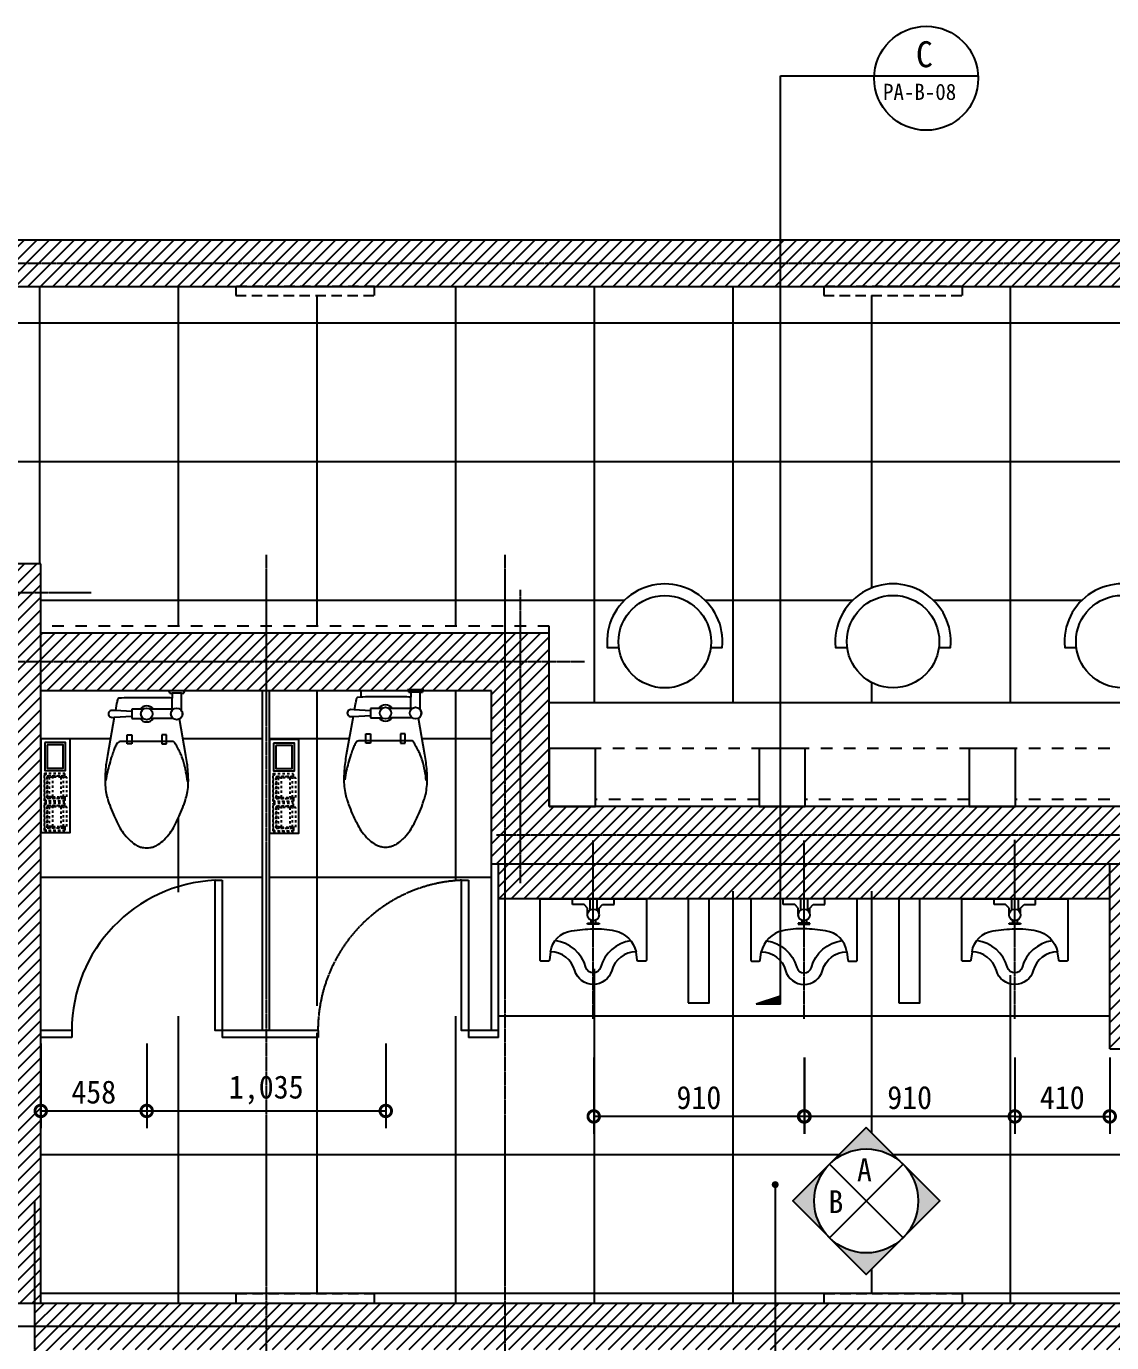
# Model space of a CAD drawing. Header units: inches. Extents: x -1249499 to 290957, y -589671 to 1013543.
# Drawn here: x -1095201 to -1090505, y 246280 to 251977 of the extents above; entities that cross this region are included whole.
import ezdxf

# ---------------------------------------------------------------- set-up
doc = ezdxf.new("R2010")
doc.units = ezdxf.units.IN
doc.header["$MEASUREMENT"] = 0
for name, pattern in [('CEN', [62, 60, -1, 0, -1]), ('HID2', [1.15, 0.75, -0.4]), ('HIDDEN', [2, 1, -1])]:
    doc.linetypes.add(name, pattern=pattern)
for name, color, linetype in [('CEN', 1, 'CEN'), ('CHAIR', 4, 'Continuous'), ('DIM', 1, 'Continuous'), ('FIX', 6, 'Continuous'), ('FUR', 4, 'Continuous'), ('H', 8, 'Continuous'), ('HAT', 5, 'Continuous'), ('OUT', 3, 'Continuous'), ('text', 7, 'Continuous'), ('TOIL', 9, 'Continuous'), ('WALL1', 3, 'Continuous')]:
    doc.layers.add(name, color=color, linetype=linetype)
doc.styles.get("Standard").update_dxf_attribs({"font": 'DotumChe.ttf'})
doc.dimstyles.new('STANDARD-600', dxfattribs={"dimtxt": 1000, "dimasz": 400, "dimexe": 800, "dimexo": 800, "dimgap": 400, "dimtad": 1, "dimdec": 0, "dimzin": 0, "dimdsep": 46, "dimlunit": 6, "dimtxsty": 'Standard', "dimsah": 1, "dimcen": 0.135, "dimclrd": 256, "dimclre": 256, "dimclrt": 4, "dimadec": 0, "dimazin": 0, "dimtfac": 1, "dimtdec": 0, "dimtofl": 0, "dimtmove": 2, "dimatfit": 3, "dimfxl": 1, "dimtolj": 1, "dimtzin": 0, "dimarcsym": 0})
pattern_1 = [(45, (-1294520.528, 90643.27), (-26.9407684, 26.9407684), [])]

# ---------------------------------------------------------------- blocks, each defined once
blk = doc.blocks.new('_DOTSMALL')
at = {"color": 0, "linetype": 'ByBlock', "const_width": 0.5}
blk.add_lwpolyline([(-0.0625, 0, 1), (0.0625, 0, 1)], format="xyb", close=True, dxfattribs=at)
blk = doc.blocks.new('*D322')
at = {"layer": 'DEFPOINTS', "color": 0, "transparency": 16777216}
for p in [(-1094680.7, 247825.4), (-1093646.2, 247825.4), (-1093646.2, 247283.1)]:
    blk.add_point(p, dxfattribs=at)
at = {"layer": 'H', "color": 0, "lineweight": -2, "transparency": 16777216}
for p, q in [((-1094680.7, 247575.4), (-1094680.7, 247208.1)), ((-1093646.2, 247575.4), (-1093646.2, 247208.1)), ((-1094680.7, 247283.1), (-1093646.2, 247283.1))]:
    blk.add_line(p, q, dxfattribs=at)
at = {"layer": 'H', "color": 0, "lineweight": -2, "transparency": 16777216, "xscale": 100, "yscale": 100, "zscale": 100, "rotation": 180}
blk.add_blockref('_DOTSMALL', (-1094680.7, 247283.1), dxfattribs=at)
at = {"layer": 'H', "color": 0, "lineweight": -2, "transparency": 16777216, "xscale": 100, "yscale": 100, "zscale": 100}
blk.add_blockref('_DOTSMALL', (-1093646.2, 247283.1), dxfattribs=at)
at = {"layer": 'H', "color": 4, "transparency": 16777216, "insert": (-1094163.5, 247373.8), "char_height": 100, "attachment_point": 5}
blk.add_mtext('\\A1;1,035', dxfattribs=at)
blk = doc.blocks.new('*D328')
at = {"layer": 'DEFPOINTS', "color": 0, "transparency": 16777216}
for p in [(-1095139, 247825.4), (-1094680.7, 247825.4), (-1094680.7, 247283.1)]:
    blk.add_point(p, dxfattribs=at)
at = {"layer": 'H', "color": 0, "lineweight": -2, "transparency": 16777216}
for p, q in [((-1095139, 247575.4), (-1095139, 247208.1)), ((-1094680.7, 247575.4), (-1094680.7, 247208.1)), ((-1095139, 247283.1), (-1094680.7, 247283.1))]:
    blk.add_line(p, q, dxfattribs=at)
at = {"layer": 'H', "color": 0, "lineweight": -2, "transparency": 16777216, "xscale": 100, "yscale": 100, "zscale": 100, "rotation": 180}
blk.add_blockref('_DOTSMALL', (-1095139, 247283.1), dxfattribs=at)
at = {"layer": 'H', "color": 0, "lineweight": -2, "transparency": 16777216, "xscale": 100, "yscale": 100, "zscale": 100}
blk.add_blockref('_DOTSMALL', (-1094680.7, 247283.1), dxfattribs=at)
at = {"layer": 'H', "color": 4, "transparency": 16777216, "insert": (-1094909.8, 247364.4), "char_height": 100, "attachment_point": 5}
blk.add_mtext('\\A1;458', dxfattribs=at)
blk = doc.blocks.new('*D332')
at = {"layer": 'DEFPOINTS', "color": 0, "transparency": 16777216}
for p in [(-1091834.5, 247763.8), (-1090924.5, 247764.1), (-1091834.5, 247259.3)]:
    blk.add_point(p, dxfattribs=at)
at = {"layer": 'H', "color": 0, "lineweight": -2, "transparency": 16777216}
for p, q in [((-1091834.5, 247513.8), (-1091834.5, 247184.3)), ((-1090924.5, 247514.1), (-1090924.5, 247184.3)), ((-1090924.5, 247259.3), (-1091834.5, 247259.3))]:
    blk.add_line(p, q, dxfattribs=at)
at = {"layer": 'H', "color": 0, "lineweight": -2, "transparency": 16777216, "xscale": 100, "yscale": 100, "zscale": 100, "rotation": 180}
blk.add_blockref('_DOTSMALL', (-1091834.5, 247259.3), dxfattribs=at)
at = {"layer": 'H', "color": 0, "lineweight": -2, "transparency": 16777216, "xscale": 100, "yscale": 100, "zscale": 100}
blk.add_blockref('_DOTSMALL', (-1090924.5, 247259.3), dxfattribs=at)
at = {"layer": 'H', "color": 4, "transparency": 16777216, "insert": (-1091379.5, 247340.6), "char_height": 100, "attachment_point": 5}
blk.add_mtext('\\A1;910', dxfattribs=at)
blk = doc.blocks.new('*D333')
at = {"layer": 'DEFPOINTS', "color": 0, "transparency": 16777216}
for p in [(-1092746.5, 247764.4), (-1091836.5, 247764.1), (-1092746.5, 247259.3)]:
    blk.add_point(p, dxfattribs=at)
at = {"layer": 'H', "color": 0, "lineweight": -2, "transparency": 16777216}
for p, q in [((-1092746.5, 247514.4), (-1092746.5, 247184.3)), ((-1091836.5, 247514.1), (-1091836.5, 247184.3)), ((-1091836.5, 247259.3), (-1092746.5, 247259.3))]:
    blk.add_line(p, q, dxfattribs=at)
at = {"layer": 'H', "color": 0, "lineweight": -2, "transparency": 16777216, "xscale": 100, "yscale": 100, "zscale": 100, "rotation": 180}
blk.add_blockref('_DOTSMALL', (-1092746.5, 247259.3), dxfattribs=at)
at = {"layer": 'H', "color": 0, "lineweight": -2, "transparency": 16777216, "xscale": 100, "yscale": 100, "zscale": 100}
blk.add_blockref('_DOTSMALL', (-1091836.5, 247259.3), dxfattribs=at)
at = {"layer": 'H', "color": 4, "transparency": 16777216, "insert": (-1092291.5, 247340.6), "char_height": 100, "attachment_point": 5}
blk.add_mtext('\\A1;910', dxfattribs=at)
blk = doc.blocks.new('*D336')
at = {"layer": 'DEFPOINTS', "color": 0, "transparency": 16777216}
for p in [(-1090924.5, 247764.1), (-1090514, 247764.1), (-1090514, 247259.3)]:
    blk.add_point(p, dxfattribs=at)
at = {"layer": 'H', "color": 0, "lineweight": -2, "transparency": 16777216}
for p, q in [((-1090924.5, 247514.1), (-1090924.5, 247184.3)), ((-1090514, 247514.1), (-1090514, 247184.3)), ((-1090924.5, 247259.3), (-1090514, 247259.3))]:
    blk.add_line(p, q, dxfattribs=at)
at = {"layer": 'H', "color": 0, "lineweight": -2, "transparency": 16777216, "xscale": 100, "yscale": 100, "zscale": 100, "rotation": 180}
blk.add_blockref('_DOTSMALL', (-1090924.5, 247259.3), dxfattribs=at)
at = {"layer": 'H', "color": 0, "lineweight": -2, "transparency": 16777216, "xscale": 100, "yscale": 100, "zscale": 100}
blk.add_blockref('_DOTSMALL', (-1090514, 247259.3), dxfattribs=at)
at = {"layer": 'H', "color": 4, "transparency": 16777216, "insert": (-1090719.2, 247340.6), "char_height": 100, "attachment_point": 5}
blk.add_mtext('\\A1;410', dxfattribs=at)

msp = doc.modelspace()

# ---------------------------------------------------------------- hatches: boundary and pattern name
h = msp.add_hatch()
h.set_pattern_fill('ANSI31', color=256, scale=17.591349, angle=180, style=0)
h.set_pattern_definition([(225, (7207756.3538, 5272145.916), (-1.5548702697, 1.5548702697), [])])
h.paths.add_polyline_path([(-1091937.9, 247744.7), (-1091937.9, 247779.9), (-1092043.4, 247744.7)])
at = {"layer": 'H'}
h = msp.add_hatch(dxfattribs=at)
h.set_pattern_fill('ANSI31', color=256, scale=12, style=0)
h.set_pattern_definition(pattern_1)
h.paths.add_polyline_path([(-1095264, 250951.2), (-1095264, 250851.2), (-1093920.6, 250851.2), (-1093920.6, 250951.2)])
h.paths.add_polyline_path([(-1095264, 250851.2), (-1095264, 250951.2), (-1095464, 250951.2), (-1095464, 250851.2)])
h.paths.add_polyline_path([(-1095264, 250951.2), (-1095264, 251051.2), (-1095464, 251051.2), (-1095464, 250951.2)])
h.paths.add_polyline_path([(-1093920.6, 250951.2), (-1093920.6, 251051.2), (-1095264, 251051.2), (-1095264, 250951.2)])
h.paths.add_polyline_path([(-1091937.9, 250851.2), (-1091937.9, 250951.2), (-1093920.6, 250951.2), (-1093920.6, 250851.2), (-1093695.3, 250851.2)])
h.paths.add_polyline_path([(-1091937.9, 250951.2), (-1091937.9, 251051.2), (-1093920.6, 251051.2), (-1093920.6, 250951.2)])
h.paths.add_polyline_path([(-1089889, 250951.2), (-1089889, 251051.2), (-1091764, 251051.2), (-1091937.9, 251051.2), (-1091937.9, 250951.2)])
h.paths.add_polyline_path([(-1091937.9, 250951.2), (-1091937.9, 250851.2), (-1089889, 250851.2), (-1089889, 250951.2)])
h.paths.add_polyline_path([(-1089889, 250951.2), (-1089889, 250851.2), (-1088589, 250851.2), (-1088589, 250951.2)])
h.paths.add_polyline_path([(-1088589, 250951.2), (-1088589, 251051.2), (-1089889, 251051.2), (-1089889, 250951.2)])
h.paths.add_polyline_path([(-1088589, 251051.2), (-1088589, 250951.2), (-1088022.4, 250951.2, -0.193855), (-1087953.1, 250979.1), (-1087864, 250979.1), (-1087864, 251051.2)])
h.paths.add_polyline_path([(-1088053.1, 250851.2), (-1088053.1, 250879.1, -0.20398), (-1088022.4, 250951.2), (-1088589, 250951.2), (-1088589, 250851.2)])
h.paths.add_polyline_path([(-1088022.4, 250951.2, 0.20398), (-1088053.1, 250879.1), (-1088053.1, 250851.2), (-1087864, 250851.2), (-1087864, 250951.2)])
h.paths.add_polyline_path([(-1087164, 250851.2), (-1087264, 250851.2), (-1087264, 249980.2), (-1087196.2, 249980.2, 0.082311), (-1087164, 249985.5)])
h.paths.add_polyline_path([(-1087164, 249985.5, 0.32096), (-1087096.2, 250080.2), (-1087096.2, 250851.2), (-1087164, 250851.2)], flags=16)
h.paths.add_polyline_path([(-1087064, 250851.2), (-1087096.2, 250851.2), (-1087096.2, 250080.2, -0.32096), (-1087164, 249985.5), (-1087164, 249694.3), (-1087064, 249694.3)])
h.paths.add_polyline_path([(-1087264, 249694.3), (-1087164, 249694.3), (-1087164, 249985.5, -0.082311), (-1087196.2, 249980.2), (-1087264, 249980.2)])
h.paths.add_polyline_path([(-1087264, 249051.2), (-1087164, 249051.2), (-1087164, 249694.3), (-1087264, 249694.3)])
h.paths.add_polyline_path([(-1087164, 249051.2), (-1087064, 249051.2), (-1087064, 249694.3), (-1087164, 249694.3)])
h.paths.add_polyline_path([(-1087164, 246351.2), (-1087064, 246351.2), (-1087064, 247851.2), (-1087164, 247851.2)])
h.paths.add_polyline_path([(-1087164, 247851.2), (-1087264, 247851.2), (-1087264, 246451.2), (-1088589, 246451.2), (-1088589, 246351.2), (-1087164, 246351.2)])
h.paths.add_polyline_path([(-1088589, 246351.2), (-1088589, 246251.2), (-1087164, 246251.2), (-1087164, 246351.2)])
h.paths.add_polyline_path([(-1087064, 246251.2), (-1087064, 246351.2), (-1087164, 246351.2), (-1087164, 246251.2)])
h.paths.add_polyline_path([(-1089040.2, 246351.2), (-1089040.2, 246251.2), (-1088589, 246251.2), (-1088589, 246351.2)])
h.paths.add_polyline_path([(-1089040.2, 246451.2), (-1089040.2, 246351.2), (-1088589, 246351.2), (-1088589, 246451.2)])
h.paths.add_polyline_path([(-1089040.2, 246351.2), (-1089040.2, 246451.2), (-1089207.6, 246451.2), (-1090389, 246451.2), (-1090389, 246351.2)])
h.paths.add_polyline_path([(-1089040.2, 246251.2), (-1089040.2, 246351.2), (-1090389, 246351.2), (-1090389, 246251.2)])
h.paths.add_polyline_path([(-1095164, 246351.2), (-1095164, 244551.2), (-1095064, 244551.2), (-1095064, 246251.2), (-1090389, 246251.2), (-1090389, 246351.2)])
h.paths.add_polyline_path([(-1095164, 246451.2), (-1095164, 246351.2), (-1090389, 246351.2), (-1090389, 246451.2)])
h.paths.add_polyline_path([(-1095064, 244451.2), (-1095064, 244551.2), (-1095164, 244551.2), (-1095164, 244451.2)])
h.paths.add_polyline_path([(-1095139, 249226.2), (-1095264, 249226.2), (-1095264, 246451.2), (-1095139, 246451.2)])
h.paths.add_polyline_path([(-1095264, 249226.2), (-1095389, 249226.2), (-1095389, 246451.2), (-1095264, 246451.2)])
h.paths.add_polyline_path([(-1095139, 249526.2), (-1095264, 249526.2), (-1095264, 249226.2), (-1095139, 249226.2)])
h.paths.add_polyline_path([(-1095264, 249526.2), (-1095539, 249526.2), (-1095539, 249511.2), (-1095839, 249511.2), (-1095839, 249526.2), (-1096239, 249526.2), (-1096239, 249401.2), (-1096039, 249401.2), (-1095715.7, 249401.2), (-1095389, 249401.2), (-1095389, 249226.2), (-1095264, 249226.2)])
h.paths.add_polyline_path([(-1095264, 249526.2), (-1095264, 249651.2), (-1095539, 249651.2), (-1095539, 249526.2)])
h.paths.add_polyline_path([(-1095139, 249651.2), (-1095264, 249651.2), (-1095264, 249526.2), (-1095139, 249526.2)])
h.paths.add_polyline_path([(-1095839, 249526.2), (-1095839, 249651.2), (-1096239, 249651.2), (-1096239, 249526.2)])
h.paths.add_polyline_path([(-1093920.6, 249226.2), (-1093920.6, 249351.2), (-1095139, 249351.2), (-1095139, 249226.2)])
h.paths.add_polyline_path([(-1093920.6, 249101.2), (-1093920.6, 249226.2), (-1095139, 249226.2), (-1095139, 249101.2)])
h.paths.add_polyline_path([(-1093550.4, 249101.2), (-1093552.2, 249104.8), (-1093482.2, 249104.8), (-1093484, 249101.2), (-1093189, 249101.2), (-1093189, 248351.2), (-1093064, 248351.2), (-1093064, 249226.2), (-1093920.6, 249226.2), (-1093920.6, 249101.2)])
h.paths.add_polyline_path([(-1093920.6, 249351.2), (-1093920.6, 249226.2), (-1093064, 249226.2), (-1093064, 249351.2)])
h.paths.add_polyline_path([(-1093064, 249351.2), (-1093064, 249226.2), (-1092939, 249226.2), (-1092939, 249351.2)])
h.paths.add_polyline_path([(-1093064, 248476.2), (-1091937.9, 248476.2), (-1091937.9, 248601.2), (-1092031, 248601.2), (-1092939, 248601.2), (-1092939, 248851.2), (-1092939, 249226.2), (-1093064, 249226.2)])
h.paths.add_polyline_path([(-1091937.9, 248351.2), (-1091937.9, 248476.2), (-1093064, 248476.2), (-1093064, 248351.2)])
h.paths.add_polyline_path([(-1090389, 248351.2), (-1090389, 248476.2), (-1091937.9, 248476.2), (-1091937.9, 248351.2)])
h.paths.add_polyline_path([(-1090389, 248476.2), (-1090389, 248601.2), (-1091937.9, 248601.2), (-1091937.9, 248476.2)])
h.paths.add_polyline_path([(-1089040.2, 248476.2), (-1089040.2, 248601.2), (-1089764, 248601.2), (-1089764, 249651.2), (-1090014, 249651.2), (-1090014, 248601.2), (-1090214, 248601.2), (-1090389, 248601.2), (-1090389, 248476.2)])
h.paths.add_polyline_path([(-1089040.2, 248476.2), (-1089040.2, 248351.2), (-1088714, 248351.2), (-1088714, 248151.2), (-1088714, 247951.2), (-1088589, 247951.2), (-1088589, 248476.2)])
h.paths.add_polyline_path([(-1090389, 248476.2), (-1090389, 248351.2), (-1089040.2, 248351.2), (-1089040.2, 248476.2)])
h.paths.add_polyline_path([(-1088589, 248476.2), (-1088589, 249651.2), (-1088714, 249651.2), (-1088714, 248601.2), (-1089040.2, 248601.2), (-1089040.2, 248476.2)])
h.paths.add_polyline_path([(-1088464, 249651.2), (-1088589, 249651.2), (-1088589, 248476.2), (-1088464, 248476.2)])
h.paths.add_polyline_path([(-1088464, 248476.2), (-1088589, 248476.2), (-1088589, 247951.2), (-1088574, 247951.2), (-1088574, 247651.2), (-1088589, 247651.2), (-1088589, 247551.2), (-1088464, 247551.2)])
h.paths.add_polyline_path([(-1088589, 247551.2), (-1088589, 247651.2), (-1088714, 247651.2), (-1088714, 247551.2)])
h.paths.add_polyline_path([(-1090264, 248351.2), (-1090389, 248351.2), (-1090389, 247551.2), (-1090264, 247551.2), (-1090264, 247651.2)])
h.paths.add_polyline_path([(-1090389, 248351.2), (-1090514, 248351.2), (-1090514, 247551.2), (-1090389, 247551.2)])
h = msp.add_hatch(dxfattribs=at)
h.set_pattern_fill('ANSI31', color=256, scale=12, style=0)
h.set_pattern_definition(pattern_1)
h.paths.add_polyline_path([(-1092748.5, 248201.2), (-1092748.5, 248351.2), (-1093130.5, 248351.2), (-1093130.5, 248201.2)])
h.paths.add_polyline_path([(-1093159, 248201.2), (-1093130.5, 248201.2), (-1093130.5, 248351.2), (-1093159, 248351.2)])
h.paths.add_polyline_path([(-1092748.5, 248351.2), (-1092748.5, 248201.2), (-1091937.9, 248201.2), (-1091937.9, 248351.2)])
h.paths.add_polyline_path([(-1091836.5, 248351.2), (-1091937.9, 248351.2), (-1091937.9, 248201.2), (-1091836.5, 248201.2)])
h.paths.add_polyline_path([(-1091606.5, 248201.2), (-1090924.5, 248201.2), (-1090924.5, 248351.2), (-1091836.5, 248351.2), (-1091836.5, 248201.2)])
h.paths.add_polyline_path([(-1090924.5, 248351.2), (-1090924.5, 248201.2), (-1090514, 248201.2), (-1090514, 248351.2)])
at = {"layer": 'HAT'}
h = msp.add_hatch(color=256, dxfattribs=at)
h.paths.add_polyline_path([(-1091408.2, 247052.7), (-1091567.3, 247211.8), (-1091726.4, 247052.7, -0.414214)])
h.paths.add_polyline_path([(-1091408.2, 246734.5), (-1091249.1, 246893.6), (-1091408.2, 247052.7, -0.198912), (-1091342.3, 246893.6, -0.198912)])
h.paths.add_polyline_path([(-1091408.2, 246734.5, -0.414214), (-1091726.4, 246734.5), (-1091567.3, 246575.4)])
h.paths.add_polyline_path([(-1091726.4, 247052.7), (-1091885.5, 246893.6), (-1091726.4, 246734.5, -0.198912), (-1091792.3, 246893.6, -0.198912)])

# ---------------------------------------------------------------- linework, layer by layer
for p, q in [((-1091937.9, 247744.7), (-1091937.9, 251762.9)), ((-1091937.9, 251762.9), (-1091083.2, 251762.9)), ((-1091937.9, 247779.9), (-1092043.4, 247744.7)), ((-1091937.9, 247744.7), (-1092043.4, 247744.7))]:
    msp.add_line(p, q)
at = {"color": 3}
msp.add_circle((-1091307.9, 251751.6), 225, dxfattribs=at)
at = {"layer": 'CEN'}
for p, q in [((-1098114, 250951.2), (-1086620.1, 250951.2)), ((-1094164, 249689.7), (-1094164, 245189.2)), ((-1093130.5, 249689.7), (-1093130.5, 245189.2)), ((-1099637.5, 249526.2), (-1094921.2, 249526.2)), ((-1093064, 248268.4), (-1093064, 249538.7)), ((-1092785.8, 249226.2), (-1095570.5, 249226.2)), ((-1086188.9, 248476.2), (-1093166.8, 248476.2)), ((-1092748.5, 247681.2), (-1092748.5, 248453.2)), ((-1091836.5, 247681.2), (-1091836.5, 248453.2)), ((-1090924.5, 247681.2), (-1090924.5, 248456.2)), ((-1095164, 243954.4), (-1095164, 246891)), ((-1099631.5, 246351.2), (-1086188.9, 246351.2))]:
    msp.add_line(p, q, dxfattribs=at)
msp.add_arc((-1093289, 247631.2), 650.7, 92.6425, 180, dxfattribs=at)
at = {"layer": 'CHAIR', "linetype": 'HIDDEN', "ltscale": 50}
for p, q in [((-1092939, 249381.2), (-1095139, 249381.2)), ((-1092939, 249351.2), (-1092939, 249381.2)), ((-1090014, 248851.2), (-1092939, 248851.2)), ((-1092031, 248631.2), (-1092739, 248631.2)), ((-1091122, 248631.2), (-1091831, 248631.2)), ((-1090214, 248631.2), (-1090922, 248631.2))]:
    msp.add_line(p, q, dxfattribs=at)
at = {"layer": 'CHAIR', "ltscale": 50}
for points in [[(-1092338, 247751.2), (-1092247, 247751.2), (-1092247, 248201.2), (-1092338, 248201.2)], [(-1091426, 247751.2), (-1091335, 247751.2), (-1091335, 248201.2), (-1091426, 248201.2)]]:
    msp.add_lwpolyline(points, close=True, dxfattribs=at)
at = {"layer": 'FIX'}
for p, q in [((-1094179, 247631.2), (-1094179, 249101.2)), ((-1094149, 247631.2), (-1094149, 249101.2)), ((-1092939, 249051.2), (-1090014, 249051.2)), ((-1093189, 247631.2), (-1093189, 248351.2)), ((-1093159, 247601.2), (-1093159, 248351.2)), ((-1095004, 247631.2), (-1095004, 247601.2)), ((-1094354, 247631.2), (-1094354, 247601.2)), ((-1093939, 247631.2), (-1093939, 247601.2))]:
    msp.add_line(p, q, dxfattribs=at)
at = {"layer": 'FIX', "color": 6}
for p, q in [((-1090514, 248201.2), (-1093159, 248201.2)), ((-1092838.5, 248176.2), (-1092838.5, 248201.2)), ((-1092763.5, 248201.2), (-1092763.5, 248151.2)), ((-1092733.5, 248201.2), (-1092733.5, 248151.2)), ((-1092658.5, 248176.2), (-1092658.5, 248201.2)), ((-1091926.5, 248176.2), (-1091926.5, 248201.2)), ((-1091851.5, 248201.2), (-1091851.5, 248151.2)), ((-1091821.5, 248201.2), (-1091821.5, 248151.2)), ((-1091746.5, 248176.2), (-1091746.5, 248201.2)), ((-1091014.5, 248176.2), (-1091014.5, 248201.2)), ((-1090939.5, 248201.2), (-1090939.5, 248151.2)), ((-1090909.5, 248201.2), (-1090909.5, 248151.2)), ((-1090834.5, 248176.2), (-1090834.5, 248201.2)), ((-1092788.5, 248176.2), (-1092838.5, 248176.2)), ((-1092773.5, 248161.2), (-1092788.5, 248176.2)), ((-1092773.5, 248136.2), (-1092773.5, 248161.2)), ((-1092723.5, 248161.2), (-1092708.5, 248176.2)), ((-1092723.5, 248136.2), (-1092723.5, 248161.2)), ((-1092708.5, 248176.2), (-1092658.5, 248176.2)), ((-1091876.5, 248176.2), (-1091926.5, 248176.2)), ((-1091861.5, 248161.2), (-1091876.5, 248176.2)), ((-1091861.5, 248136.2), (-1091861.5, 248161.2)), ((-1091811.5, 248161.2), (-1091796.5, 248176.2)), ((-1091811.5, 248136.2), (-1091811.5, 248161.2)), ((-1091796.5, 248176.2), (-1091746.5, 248176.2)), ((-1090964.5, 248176.2), (-1091014.5, 248176.2)), ((-1090949.5, 248161.2), (-1090964.5, 248176.2)), ((-1090949.5, 248136.2), (-1090949.5, 248161.2)), ((-1090899.5, 248161.2), (-1090884.5, 248176.2)), ((-1090899.5, 248136.2), (-1090899.5, 248161.2)), ((-1090884.5, 248176.2), (-1090834.5, 248176.2)), ((-1092773.5, 248096.2), (-1092723.5, 248096.2)), ((-1092773.5, 248091.2), (-1092773.5, 248096.2)), ((-1092723.5, 248091.2), (-1092773.5, 248091.2)), ((-1092758.5, 248106.2), (-1092758.5, 248096.2)), ((-1092738.5, 248106.2), (-1092738.5, 248096.2)), ((-1092723.5, 248096.2), (-1092723.5, 248091.2)), ((-1091861.5, 248096.2), (-1091861.5, 248091.2)), ((-1091811.5, 248096.2), (-1091861.5, 248096.2)), ((-1091861.5, 248091.2), (-1091811.5, 248091.2)), ((-1091846.5, 248106.2), (-1091846.5, 248096.2)), ((-1091826.5, 248106.2), (-1091826.5, 248096.2)), ((-1091811.5, 248091.2), (-1091811.5, 248096.2)), ((-1090949.5, 248096.2), (-1090899.5, 248096.2)), ((-1090949.5, 248091.2), (-1090949.5, 248096.2)), ((-1090899.5, 248091.2), (-1090949.5, 248091.2)), ((-1090934.5, 248106.2), (-1090934.5, 248096.2)), ((-1090914.5, 248106.2), (-1090914.5, 248096.2)), ((-1090899.5, 248096.2), (-1090899.5, 248091.2)), ((-1095004, 247631.2), (-1095139, 247631.2)), ((-1094194, 247631.2), (-1094354, 247631.2)), ((-1093939, 247631.2), (-1094201.5, 247631.2)), ((-1093159, 247631.2), (-1093289, 247631.2)), ((-1093289, 247631.2), (-1093289, 247601.2)), ((-1095004, 247601.2), (-1095139, 247601.2)), ((-1094194, 247601.2), (-1094354, 247601.2)), ((-1093939, 247601.2), (-1094201.5, 247601.2)), ((-1093159, 247601.2), (-1093289, 247601.2))]:
    msp.add_line(p, q, dxfattribs=at)
at = {"layer": 'FIX'}
for points in [[(-1092939, 248601.2), (-1092739, 248601.2), (-1092739, 248851.2), (-1092939, 248851.2)], [(-1092031, 248601.2), (-1091831, 248601.2), (-1091831, 248851.2), (-1092031, 248851.2)], [(-1091122, 248601.2), (-1090922, 248601.2), (-1090922, 248851.2), (-1091122, 248851.2)], [(-1094354, 248281.2), (-1094354, 247631.2), (-1094384, 247631.2), (-1094384, 248281.2)], [(-1093289, 248281.2), (-1093289, 247631.2), (-1093319, 247631.2), (-1093319, 248281.2)]]:
    msp.add_lwpolyline(points, close=True, dxfattribs=at)
at = {"layer": 'FIX', "color": 6}
for points in [[(-1092978.5, 248201.2), (-1092518.5, 248201.2), (-1092518.5, 247936.2, -0.414214), (-1092523.5, 247931.2), (-1092553.5, 247931.2, -0.333333), (-1092558.5, 247936.2), (-1092563.5, 247971.2, 0.337547), (-1092668.5, 247891.2, -0.761905), (-1092828.5, 247891.2, 0.337547), (-1092933.5, 247971.2), (-1092938.5, 247936.2, -0.414214), (-1092943.5, 247931.2), (-1092973.5, 247931.2, -0.414214), (-1092978.5, 247936.2)], [(-1091606.5, 248201.2), (-1092066.5, 248201.2), (-1092066.5, 247936.2, 0.414214), (-1092061.5, 247931.2), (-1092031.5, 247931.2, 0.333333), (-1092026.5, 247936.2), (-1092021.5, 247971.2, -0.337547), (-1091916.5, 247891.2, 0.761905), (-1091756.5, 247891.2, -0.337547), (-1091651.5, 247971.2), (-1091646.5, 247936.2, 0.414214), (-1091641.5, 247931.2), (-1091611.5, 247931.2, 0.414214), (-1091606.5, 247936.2)], [(-1091154.5, 248201.2), (-1090694.5, 248201.2), (-1090694.5, 247936.2, -0.414214), (-1090699.5, 247931.2), (-1090729.5, 247931.2, -0.333333), (-1090734.5, 247936.2), (-1090739.5, 247971.2, 0.337547), (-1090844.5, 247891.2, -0.761905), (-1091004.5, 247891.2, 0.337547), (-1091109.5, 247971.2), (-1091114.5, 247936.2, -0.414214), (-1091119.5, 247931.2), (-1091149.5, 247931.2, -0.414214), (-1091154.5, 247936.2)]]:
    msp.add_lwpolyline(points, format="xyb", close=True, dxfattribs=at)
for points in [[(-1092933.5, 247971.2, -0.333591), (-1092842, 248062.6, -0.024709), (-1092748.5, 248071.2, -0.066959), (-1092655, 248062.6, -0.287367), (-1092563.5, 247971.2)], [(-1092586.7, 248019.5, 0.29721), (-1092716.7, 247904.5, -0.761905), (-1092780.3, 247904.5, 0.302811), (-1092913.5, 248020)], [(-1091651.5, 247971.2, 0.333591), (-1091743, 248062.6, 0.024709), (-1091836.5, 248071.2, 0.066959), (-1091930, 248062.6, 0.287367), (-1092021.5, 247971.2)], [(-1091998.3, 248019.5, -0.29721), (-1091868.3, 247904.5, 0.761905), (-1091804.7, 247904.5, -0.302811), (-1091671.4, 248020)], [(-1091109.5, 247971.2, -0.333591), (-1091018, 248062.6, -0.024709), (-1090924.5, 248071.2, -0.066959), (-1090831, 248062.6, -0.287367), (-1090739.5, 247971.2)], [(-1090762.7, 248019.5, 0.29721), (-1090892.7, 247904.5, -0.761905), (-1090956.3, 247904.5, 0.302811), (-1091089.5, 248020)]]:
    msp.add_lwpolyline(points, format="xyb", dxfattribs=at)
for centre in [(-1092748.5, 248131.2), (-1091836.5, 248131.2), (-1090924.5, 248131.2)]:
    msp.add_circle(centre, 25, dxfattribs=at)
at = {"layer": 'FIX', "color": 6, "linetype": 'Continuous', "ltscale": 2}
msp.add_arc((-1094354, 247631.2), 650.7, 92.6425, 180, dxfattribs=at)
at = {"layer": 'FUR', "color": 6, "linetype": 'Continuous'}
for points in [[(-1092240.5, 249288.5), (-1092190.2, 249288.5, 1.105542), (-1092687.7, 249288.5), (-1092637.4, 249288.5)], [(-1091253, 249289.1), (-1091202.7, 249289.1, 1.105542), (-1091700.2, 249289.1), (-1091649.9, 249289.1)], [(-1090261.4, 249289.1), (-1090211.1, 249289.1, 1.105542), (-1090708.5, 249289.1), (-1090658.2, 249289.1)]]:
    msp.add_lwpolyline(points, format="xyb", dxfattribs=at)
for centre in [(-1092439, 249313.5), (-1091451.5, 249314.1), (-1090459.8, 249314.1)]:
    msp.add_circle(centre, 200, dxfattribs=at)
at = {"layer": 'H', "linetype": 'Continuous'}
for p, q in [((-1095143.6, 249651.2), (-1095143.6, 250851.2)), ((-1094543.6, 249381.2), (-1094543.6, 250851.2)), ((-1093943.6, 249381.2), (-1093943.6, 250811.2)), ((-1093343.6, 249381.2), (-1093343.6, 250851.2)), ((-1092743.6, 249051.2), (-1092743.6, 250851.2)), ((-1092143.6, 250123.1), (-1092143.6, 250851.2)), ((-1091543.6, 250123.1), (-1091543.6, 250811.2)), ((-1090943.6, 250123.1), (-1090943.6, 250851.2)), ((-1095264, 250694.1), (-1089889, 250694.1)), ((-1095264, 250094.1), (-1090463.9, 250094.1)), ((-1092143.6, 249051.2), (-1092143.6, 250123.1)), ((-1091543.6, 249546.5), (-1091543.6, 250123.1)), ((-1090943.6, 249051.2), (-1090943.6, 250123.1)), ((-1095139, 249494.1), (-1092611.9, 249494.1)), ((-1092266.1, 249494.1), (-1091625, 249494.1)), ((-1091277.9, 249494.1), (-1090633.4, 249494.1)), ((-1093943.6, 247738.2), (-1093943.6, 249101.2)), ((-1093343.6, 248279.6), (-1093343.6, 249101.2)), ((-1091543.6, 249051.2), (-1091543.6, 249136.6)), ((-1095139, 248894.1), (-1094837.9, 248894.1)), ((-1094523.6, 248894.1), (-1094179, 248894.1)), ((-1094149, 248894.1), (-1093805, 248894.1)), ((-1093489.4, 248894.1), (-1093189, 248894.1)), ((-1094543.6, 248229.2), (-1094543.6, 248551)), ((-1095139, 248294.1), (-1094179, 248294.1)), ((-1094149, 248294.1), (-1093629.2, 248294.1)), ((-1093629.2, 248294.1), (-1093189, 248294.1)), ((-1092143.6, 246451.2), (-1092143.6, 248234.2)), ((-1091543.6, 247188.1), (-1091543.6, 248234.2)), ((-1092743.6, 246451.2), (-1092743.6, 247898.1)), ((-1090943.6, 246451.2), (-1090943.6, 247870.4)), ((-1094543.6, 246451.2), (-1094543.6, 247693.2)), ((-1093343.6, 246451.2), (-1093343.6, 247693.2)), ((-1093159, 247694.1), (-1090514, 247694.1)), ((-1093943.6, 246491.2), (-1093943.6, 247621.2)), ((-1095139, 247094.1), (-1091685.1, 247094.1)), ((-1091449.5, 247094.1), (-1090389, 247094.1)), ((-1091543.6, 246491.2), (-1091543.6, 246599.2)), ((-1095139, 246494.1), (-1090389, 246494.1))]:
    msp.add_line(p, q, dxfattribs=at)
at = {"layer": 'H'}
msp.add_line((-1093752.7, 249073.8), (-1093752.7, 249101.2), dxfattribs=at)
at = {"layer": 'H', "linetype": 'HIDDEN', "ltscale": 10}
for p, q in [((-1095123.4, 248624.6), (-1095123.4, 248745.1)), ((-1095123.4, 248745.1), (-1095123.4, 248624.6)), ((-1095123.4, 248745.1), (-1095110.9, 248732.6)), ((-1095123.4, 248745.1), (-1095035.4, 248745.1)), ((-1095110.9, 248732.6), (-1095110.9, 248637.1)), ((-1095110.9, 248637.1), (-1095110.9, 248732.6)), ((-1095035.4, 248732.6), (-1095110.9, 248732.6)), ((-1095110.9, 248732.6), (-1095035.4, 248732.6)), ((-1095102, 248727.1), (-1095102, 248641.9)), ((-1095087.4, 248727.1), (-1095102, 248727.1)), ((-1095087.4, 248727.1), (-1095102, 248727.1)), ((-1095087.4, 248641.9), (-1095087.4, 248727.1)), ((-1095052, 248727.1), (-1095087.4, 248727.1)), ((-1095052, 248727.1), (-1095087.4, 248727.1)), ((-1095052, 248727.1), (-1095052, 248641.9)), ((-1095040.5, 248727.1), (-1095052, 248727.1)), ((-1095040.5, 248727.1), (-1095052, 248727.1)), ((-1095040.5, 248641.9), (-1095040.5, 248727.1)), ((-1095025.8, 248727.1), (-1095040.5, 248727.1)), ((-1095025.8, 248727.1), (-1095040.5, 248727.1)), ((-1095035.4, 248732.6), (-1095035.4, 248745.1)), ((-1095035.4, 248732.6), (-1095035.4, 248745.1)), ((-1095025.8, 248641.9), (-1095025.8, 248727.1)), ((-1094133.4, 248622.4), (-1094133.4, 248743)), ((-1094133.4, 248743), (-1094133.4, 248622.4)), ((-1094133.4, 248743), (-1094120.9, 248730.5)), ((-1094133.4, 248743), (-1094045.4, 248743)), ((-1094120.9, 248730.5), (-1094120.9, 248634.9)), ((-1094120.9, 248634.9), (-1094120.9, 248730.5)), ((-1094045.4, 248730.5), (-1094120.9, 248730.5)), ((-1094120.9, 248730.5), (-1094045.4, 248730.5)), ((-1094112, 248724.9), (-1094112, 248639.7)), ((-1094097.4, 248724.9), (-1094112, 248724.9)), ((-1094097.4, 248724.9), (-1094112, 248724.9)), ((-1094097.4, 248639.7), (-1094097.4, 248724.9)), ((-1094062, 248724.9), (-1094097.4, 248724.9)), ((-1094062, 248724.9), (-1094097.4, 248724.9)), ((-1094062, 248724.9), (-1094062, 248639.7)), ((-1094050.5, 248724.9), (-1094062, 248724.9)), ((-1094050.5, 248724.9), (-1094062, 248724.9)), ((-1094050.5, 248639.7), (-1094050.5, 248724.9)), ((-1094035.8, 248724.9), (-1094050.5, 248724.9)), ((-1094035.8, 248724.9), (-1094050.5, 248724.9)), ((-1094045.4, 248730.5), (-1094045.4, 248743)), ((-1094045.4, 248730.5), (-1094045.4, 248743)), ((-1094035.8, 248639.7), (-1094035.8, 248724.9)), ((-1095123.4, 248624.6), (-1095110.9, 248637.1)), ((-1095035.4, 248624.6), (-1095123.4, 248624.6)), ((-1095123.4, 248624.6), (-1095035.4, 248624.6)), ((-1095123.4, 248496.3), (-1095123.4, 248616.9)), ((-1095123.4, 248616.9), (-1095123.4, 248496.3)), ((-1095123.4, 248616.9), (-1095110.9, 248604.4)), ((-1095123.4, 248616.9), (-1095035.4, 248616.9)), ((-1095110.9, 248637.1), (-1095035.4, 248637.1)), ((-1095035.4, 248637.1), (-1095110.9, 248637.1)), ((-1095110.9, 248604.4), (-1095110.9, 248508.8)), ((-1095110.9, 248508.8), (-1095110.9, 248604.4)), ((-1095035.4, 248604.4), (-1095110.9, 248604.4)), ((-1095110.9, 248604.4), (-1095035.4, 248604.4)), ((-1095102, 248641.9), (-1095087.4, 248641.9)), ((-1095087.4, 248641.9), (-1095102, 248641.9)), ((-1095102, 248598.8), (-1095102, 248513.6)), ((-1095087.4, 248598.8), (-1095102, 248598.8)), ((-1095087.4, 248598.8), (-1095102, 248598.8)), ((-1095087.4, 248641.9), (-1095052, 248641.9)), ((-1095087.4, 248641.9), (-1095052, 248641.9)), ((-1095087.4, 248513.6), (-1095087.4, 248598.8)), ((-1095052, 248598.8), (-1095087.4, 248598.8)), ((-1095052, 248598.8), (-1095087.4, 248598.8)), ((-1095052, 248641.9), (-1095040.5, 248641.9)), ((-1095040.5, 248641.9), (-1095052, 248641.9)), ((-1095052, 248598.8), (-1095052, 248513.6)), ((-1095040.5, 248598.8), (-1095052, 248598.8)), ((-1095040.5, 248598.8), (-1095052, 248598.8)), ((-1095040.5, 248641.9), (-1095025.8, 248641.9)), ((-1095040.5, 248641.9), (-1095025.8, 248641.9)), ((-1095040.5, 248513.6), (-1095040.5, 248598.8)), ((-1095025.8, 248598.8), (-1095040.5, 248598.8)), ((-1095025.8, 248598.8), (-1095040.5, 248598.8)), ((-1095035.4, 248637.1), (-1095035.4, 248624.6)), ((-1095035.4, 248624.6), (-1095035.4, 248637.1)), ((-1095035.4, 248604.4), (-1095035.4, 248616.9)), ((-1095035.4, 248604.4), (-1095035.4, 248616.9)), ((-1095025.8, 248513.6), (-1095025.8, 248598.8)), ((-1094133.4, 248622.4), (-1094120.9, 248634.9)), ((-1094045.4, 248622.4), (-1094133.4, 248622.4)), ((-1094133.4, 248622.4), (-1094045.4, 248622.4)), ((-1094133.4, 248494.1), (-1094133.4, 248614.7)), ((-1094133.4, 248614.7), (-1094133.4, 248494.1)), ((-1094133.4, 248614.7), (-1094120.9, 248602.2)), ((-1094133.4, 248614.7), (-1094045.4, 248614.7)), ((-1094120.9, 248634.9), (-1094045.4, 248634.9)), ((-1094045.4, 248634.9), (-1094120.9, 248634.9)), ((-1094120.9, 248602.2), (-1094120.9, 248506.6)), ((-1094120.9, 248506.6), (-1094120.9, 248602.2)), ((-1094045.4, 248602.2), (-1094120.9, 248602.2)), ((-1094120.9, 248602.2), (-1094045.4, 248602.2)), ((-1094112, 248639.7), (-1094097.4, 248639.7)), ((-1094097.4, 248639.7), (-1094112, 248639.7)), ((-1094112, 248596.7), (-1094112, 248511.5)), ((-1094097.4, 248596.7), (-1094112, 248596.7)), ((-1094097.4, 248596.7), (-1094112, 248596.7)), ((-1094097.4, 248639.7), (-1094062, 248639.7)), ((-1094097.4, 248639.7), (-1094062, 248639.7)), ((-1094097.4, 248511.5), (-1094097.4, 248596.7)), ((-1094062, 248596.7), (-1094097.4, 248596.7)), ((-1094062, 248596.7), (-1094097.4, 248596.7)), ((-1094062, 248639.7), (-1094050.5, 248639.7)), ((-1094050.5, 248639.7), (-1094062, 248639.7)), ((-1094062, 248596.7), (-1094062, 248511.5)), ((-1094050.5, 248596.7), (-1094062, 248596.7)), ((-1094050.5, 248596.7), (-1094062, 248596.7)), ((-1094050.5, 248639.7), (-1094035.8, 248639.7)), ((-1094050.5, 248639.7), (-1094035.8, 248639.7)), ((-1094050.5, 248511.5), (-1094050.5, 248596.7)), ((-1094035.8, 248596.7), (-1094050.5, 248596.7)), ((-1094035.8, 248596.7), (-1094050.5, 248596.7)), ((-1094045.4, 248634.9), (-1094045.4, 248622.4)), ((-1094045.4, 248622.4), (-1094045.4, 248634.9)), ((-1094045.4, 248602.2), (-1094045.4, 248614.7)), ((-1094045.4, 248602.2), (-1094045.4, 248614.7)), ((-1094035.8, 248511.5), (-1094035.8, 248596.7)), ((-1095123.4, 248496.3), (-1095110.9, 248508.8)), ((-1095035.4, 248496.3), (-1095123.4, 248496.3)), ((-1095123.4, 248496.3), (-1095035.4, 248496.3)), ((-1095110.9, 248508.8), (-1095035.4, 248508.8)), ((-1095035.4, 248508.8), (-1095110.9, 248508.8)), ((-1095102, 248513.6), (-1095087.4, 248513.6)), ((-1095087.4, 248513.6), (-1095102, 248513.6)), ((-1095087.4, 248513.6), (-1095052, 248513.6)), ((-1095087.4, 248513.6), (-1095052, 248513.6)), ((-1095052, 248513.6), (-1095040.5, 248513.6)), ((-1095040.5, 248513.6), (-1095052, 248513.6)), ((-1095040.5, 248513.6), (-1095025.8, 248513.6)), ((-1095040.5, 248513.6), (-1095025.8, 248513.6)), ((-1095035.4, 248508.8), (-1095035.4, 248496.3)), ((-1095035.4, 248496.3), (-1095035.4, 248508.8)), ((-1094133.4, 248494.1), (-1094120.9, 248506.6)), ((-1094045.4, 248494.1), (-1094133.4, 248494.1)), ((-1094133.4, 248494.1), (-1094045.4, 248494.1)), ((-1094120.9, 248506.6), (-1094045.4, 248506.6)), ((-1094045.4, 248506.6), (-1094120.9, 248506.6)), ((-1094112, 248511.5), (-1094097.4, 248511.5)), ((-1094097.4, 248511.5), (-1094112, 248511.5)), ((-1094097.4, 248511.5), (-1094062, 248511.5)), ((-1094097.4, 248511.5), (-1094062, 248511.5)), ((-1094062, 248511.5), (-1094050.5, 248511.5)), ((-1094050.5, 248511.5), (-1094062, 248511.5)), ((-1094050.5, 248511.5), (-1094035.8, 248511.5)), ((-1094050.5, 248511.5), (-1094035.8, 248511.5)), ((-1094045.4, 248506.6), (-1094045.4, 248494.1)), ((-1094045.4, 248494.1), (-1094045.4, 248506.6))]:
    msp.add_line(p, q, dxfattribs=at)
at = {"layer": 'H', "linetype": 'HID2', "ltscale": 60}
for points in [[(-1094295.3, 250811.2), (-1093695.3, 250811.2), (-1093695.3, 250851.2), (-1094295.3, 250851.2)], [(-1091751.5, 250811.2), (-1091151.5, 250811.2), (-1091151.5, 250851.2), (-1091751.5, 250851.2)], [(-1094295.3, 246451.2), (-1093695.3, 246451.2), (-1093695.3, 246491.2), (-1094295.3, 246491.2)], [(-1091751.5, 246451.2), (-1091151.5, 246451.2), (-1091151.5, 246491.2), (-1091751.5, 246491.2)]]:
    msp.add_lwpolyline(points, close=True, dxfattribs=at)
at = {"layer": 'H', "linetype": 'Continuous'}
for points in [[(-1095139, 248892.9), (-1095139, 248487.9), (-1095012, 248487.9), (-1095012, 248892.9)], [(-1094149, 248890.7), (-1094149, 248485.7), (-1094022, 248485.7), (-1094022, 248890.7)]]:
    msp.add_lwpolyline(points, close=True, dxfattribs=at)
at = {"layer": 'H'}
for points in [[(-1095121.5, 248876.8), (-1095121.5, 248756.8), (-1095031.5, 248756.8), (-1095031.5, 248876.8)], [(-1094131.5, 248874.7), (-1094131.5, 248754.7), (-1094041.5, 248754.7), (-1094041.5, 248874.7)], [(-1095111.5, 248866.8), (-1095111.5, 248766.8), (-1095041.5, 248766.8), (-1095041.5, 248866.8)], [(-1094121.5, 248864.7), (-1094121.5, 248764.7), (-1094051.5, 248764.7), (-1094051.5, 248864.7)]]:
    msp.add_lwpolyline(points, close=True, dxfattribs=at)
at = {"layer": 'OUT', "color": 3}
for p, q in [((-1095139, 249651.2), (-1095539, 249651.2)), ((-1090014, 248601.2), (-1092939, 248601.2))]:
    msp.add_line(p, q, dxfattribs=at)
at = {"layer": 'OUT'}
for p, q in [((-1095139, 246451.2), (-1095139, 249651.2)), ((-1092939, 249351.2), (-1095139, 249351.2)), ((-1092939, 248601.2), (-1092939, 249351.2)), ((-1093189, 249101.2), (-1095139, 249101.2)), ((-1093189, 248351.2), (-1093189, 249101.2)), ((-1088714, 248351.2), (-1093189, 248351.2)), ((-1090514, 247551.2), (-1090514, 248351.2)), ((-1090514, 247551.2), (-1090264, 247551.2)), ((-1095514, 246451.2), (-1087264, 246451.2))]:
    msp.add_line(p, q, dxfattribs=at)
at = {"layer": 'text'}
for p, q in [((-1091726.4, 247052.7), (-1091408.2, 246734.5)), ((-1091726.4, 246734.5), (-1091408.2, 247052.7))]:
    msp.add_line(p, q, dxfattribs=at)
msp.add_lwpolyline([(-1091567.3, 247211.8), (-1091885.5, 246893.6), (-1091567.3, 246575.4), (-1091249.1, 246893.6)], close=True, dxfattribs=at)
msp.add_circle((-1091567.3, 246893.6), 225, dxfattribs=at)
at = {"layer": 'TOIL', "color": 1}
for p, q in [((-1094585.7, 249101.2), (-1094580.7, 249091.2)), ((-1094515.7, 249101.2), (-1094585.7, 249101.2)), ((-1094520.7, 249091.2), (-1094515.7, 249101.2)), ((-1093552.2, 249104.8), (-1093547.2, 249094.8)), ((-1093482.2, 249104.8), (-1093552.2, 249104.8)), ((-1093487.2, 249094.8), (-1093482.2, 249104.8)), ((-1094810.7, 249046.2), (-1094816.3, 249015.4)), ((-1094680.7, 249071.2), (-1094755.7, 249071.2)), ((-1094605.7, 249071.2), (-1094680.7, 249071.2)), ((-1094580.7, 249091.2), (-1094570.7, 249091.2)), ((-1094570.7, 249091.2), (-1094570.7, 249069.9)), ((-1094530.7, 249091.2), (-1094570.7, 249091.2)), ((-1094570.7, 249016.2), (-1094570.7, 249069.9)), ((-1094530.7, 249091.2), (-1094520.7, 249091.2)), ((-1094530.7, 249016.2), (-1094530.7, 249091.2)), ((-1093777.2, 249049.8), (-1093782.8, 249019)), ((-1093647.2, 249074.8), (-1093722.2, 249074.8)), ((-1093572.2, 249074.8), (-1093647.2, 249074.8)), ((-1093547.2, 249094.8), (-1093537.2, 249094.8)), ((-1093537.2, 249094.8), (-1093537.2, 249073.5)), ((-1093497.2, 249094.8), (-1093537.2, 249094.8)), ((-1093537.2, 249019.8), (-1093537.2, 249073.5)), ((-1093497.2, 249094.8), (-1093487.2, 249094.8)), ((-1093497.2, 249019.8), (-1093497.2, 249094.8)), ((-1094821.5, 248986.8), (-1094850.7, 248821.2)), ((-1094816.3, 249015.4), (-1094830.7, 249016.2)), ((-1094830.7, 248986.2), (-1094821.5, 248986.8)), ((-1094821.5, 248986.8), (-1094745.7, 248991.2)), ((-1094745.7, 249011.2), (-1094816.3, 249015.4)), ((-1094695.7, 249021.2), (-1094745.7, 249021.2)), ((-1094745.7, 249021.2), (-1094745.7, 248981.2)), ((-1094565.7, 249021.2), (-1094665.7, 249021.2)), ((-1093788, 248990.4), (-1093817.2, 248824.8)), ((-1093782.8, 249019), (-1093797.2, 249019.8)), ((-1093797.2, 248989.8), (-1093788, 248990.4)), ((-1093788, 248990.4), (-1093712.2, 248994.8)), ((-1093712.2, 249014.8), (-1093782.8, 249019)), ((-1093662.2, 249024.8), (-1093712.2, 249024.8)), ((-1093712.2, 249024.8), (-1093712.2, 248984.8)), ((-1093532.2, 249024.8), (-1093632.2, 249024.8)), ((-1094745.7, 248981.2), (-1094695.7, 248981.2)), ((-1094565.7, 248981.2), (-1094665.7, 248981.2)), ((-1094510.7, 248821.2), (-1094538.6, 248979.3)), ((-1093712.2, 248984.8), (-1093662.2, 248984.8)), ((-1093532.2, 248984.8), (-1093632.2, 248984.8)), ((-1093477.2, 248824.8), (-1093505.1, 248983)), ((-1094680.7, 248881.2), (-1094795.7, 248881.2)), ((-1094765.7, 248911.2), (-1094745.7, 248911.2)), ((-1094765.7, 248871.2), (-1094765.7, 248911.2)), ((-1094745.7, 248911.2), (-1094745.7, 248871.2)), ((-1094565.7, 248881.2), (-1094680.7, 248881.2)), ((-1094595.7, 248911.2), (-1094615.7, 248911.2)), ((-1094615.7, 248911.2), (-1094615.7, 248871.2)), ((-1094595.7, 248871.2), (-1094595.7, 248911.2)), ((-1093647.2, 248884.8), (-1093762.2, 248884.8)), ((-1093732.2, 248914.8), (-1093712.2, 248914.8)), ((-1093732.2, 248874.8), (-1093732.2, 248914.8)), ((-1093712.2, 248874.8), (-1093732.2, 248874.8)), ((-1093712.2, 248914.8), (-1093712.2, 248874.8)), ((-1093532.2, 248884.8), (-1093647.2, 248884.8)), ((-1093562.2, 248914.8), (-1093582.2, 248914.8)), ((-1093582.2, 248914.8), (-1093582.2, 248874.8)), ((-1093582.2, 248874.8), (-1093562.2, 248874.8)), ((-1093562.2, 248874.8), (-1093562.2, 248914.8)), ((-1094745.7, 248871.2), (-1094765.7, 248871.2)), ((-1094615.7, 248871.2), (-1094595.7, 248871.2))]:
    msp.add_line(p, q, dxfattribs=at)
for centre in [(-1094680.7, 249001.2), (-1094550.7, 249001.2), (-1093647.2, 249004.8), (-1093517.2, 249004.8)]:
    msp.add_circle(centre, 25, dxfattribs=at)
for centre, radius, start, end in [((-1094563.8, 249001.1), 251, 165.9638, 169.6403), ((-1094787.9, 249057.1), 20, 152.9263, 165.9638), ((-1094801.3, 249063.9), 5.01, 95.7106, 152.9263), ((-1094755.7, 248608.5), 462.7, 90, 95.7106), ((-1094605.7, 248608.5), 462.7, 85.6617, 90), ((-1093530.3, 249004.7), 251, 165.9638, 169.6403), ((-1093754.4, 249060.7), 20, 152.9263, 165.9638), ((-1093767.8, 249067.6), 5.01, 95.7106, 152.9263), ((-1093722.2, 248612.2), 462.7, 90, 95.7106), ((-1093572.2, 248612.2), 462.7, 85.6617, 90), ((-1094831.6, 249001.2), 15, 86.6335, 273.3665), ((-1094680.7, 249001.2), 35, 34.8499, 145.1501), ((-1094550.7, 249001.2), 25, 298.9372, 36.8699), ((-1093798.1, 249004.8), 15, 86.6335, 273.3665), ((-1093647.2, 249004.8), 35, 34.8499, 145.1501), ((-1093517.2, 249004.8), 25, 298.9372, 36.8699), ((-1094680.7, 249001.2), 35, 214.8499, 325.1501), ((-1093647.2, 249004.8), 35, 214.8499, 325.1501), ((-1094765.7, 248838.9), 54.8, 135, 155.9278), ((-1094795.7, 248868.9), 12.3, 90, 135), ((-1094565.7, 248877.7), 3.54, 36.8699, 90), ((-1094702.4, 248775.2), 174.4, 29.5675, 36.8699), ((-1093732.2, 248842.5), 54.8, 135, 155.9278), ((-1093762.2, 248872.5), 12.3, 90, 135), ((-1093532.2, 248881.3), 3.54, 36.8699, 90), ((-1093668.9, 248778.8), 174.4, 29.5675, 36.8699), ((-1094087.4, 248688.7), 774.8, 170.1534, 175.2364), ((-1093818.8, 248491.9), 1064.2, 161.9714, 164.0546), ((-1094294.7, 248646.8), 563.7, 159.444, 161.9714), ((-1094549.8, 248742.4), 291.3, 155.9278, 159.444), ((-1094963.6, 248627), 474.7, 26.5651, 29.5675), ((-1094809.9, 248703.9), 302.8, 22.8053, 26.5651), ((-1094746.8, 248730.4), 234.4, 15.9454, 22.8053), ((-1095274.1, 248688.7), 774.8, 4.7636, 9.8466), ((-1093053.8, 248692.4), 774.8, 170.1534, 175.2364), ((-1092785.3, 248495.5), 1064.2, 161.9714, 164.0546), ((-1093261.2, 248650.4), 563.7, 159.444, 161.9714), ((-1093516.3, 248746), 291.3, 155.9278, 159.444), ((-1093930.1, 248630.6), 474.7, 26.5651, 29.5675), ((-1093776.3, 248707.5), 302.8, 22.8053, 26.5651), ((-1093713.3, 248734), 234.4, 15.9454, 22.8053), ((-1094240.6, 248692.4), 774.8, 4.7636, 9.8466), ((-1094046.1, 248556.8), 827.8, 164.0546, 166.4166), ((-1095097.5, 248630.2), 599.2, 11.6565, 15.9454), ((-1093012.6, 248560.4), 827.8, 164.0546, 166.4166), ((-1094064, 248633.8), 599.2, 11.6565, 15.9454), ((-1094419.6, 248716.4), 441.4, 175.2364, 181.9723), ((-1094557.4, 248711.7), 303.5, 181.9723, 188.7462), ((-1094613.2, 248693.8), 244.3, 166.4166, 175.6013), ((-1094841, 248683.1), 337.2, 4.3987, 11.6565), ((-1094804.1, 248711.7), 303.5, 351.2538, 358.0277), ((-1094941.9, 248716.4), 441.4, 358.0277, 4.7636), ((-1093386.1, 248720), 441.4, 175.2364, 181.9723), ((-1093523.9, 248715.3), 303.5, 181.9723, 188.7462), ((-1093579.7, 248697.5), 244.3, 166.4166, 175.6013), ((-1093807.5, 248686.7), 337.2, 4.3987, 11.6565), ((-1093770.6, 248715.3), 303.5, 351.2538, 358.0277), ((-1093908.3, 248720), 441.4, 358.0277, 4.7636), ((-1094646.9, 248697.9), 212.9, 188.7462, 196.8361), ((-1094714.5, 248697.9), 212.9, 343.1639, 351.2538), ((-1093613.4, 248701.5), 212.9, 188.7462, 196.8361), ((-1093681, 248701.5), 212.9, 343.1639, 351.2538), ((-1094414.4, 248768.3), 455.9, 196.8361, 198.4349), ((-1093891.8, 248942.5), 1006.7, 198.4349, 199.5108), ((-1094310.6, 248794.1), 562.4, 199.5108, 203.9625), ((-1095050.9, 248794.1), 562.4, 336.0375, 340.4892), ((-1095469.7, 248942.5), 1006.7, 340.4892, 341.5651), ((-1094947.1, 248768.3), 455.9, 341.5651, 343.1639), ((-1093380.9, 248771.9), 455.9, 196.8361, 198.4349), ((-1092858.3, 248946.1), 1006.7, 198.4349, 199.5108), ((-1093277.1, 248797.7), 562.4, 199.5108, 203.9625), ((-1094017.3, 248797.7), 562.4, 336.0375, 340.4892), ((-1094436.1, 248946.1), 1006.7, 340.4892, 341.5651), ((-1093913.5, 248771.9), 455.9, 341.5651, 343.1639), ((-1094014.1, 248925.8), 886.9, 203.9625, 207.5073), ((-1095347.3, 248925.8), 886.9, 332.4927, 336.0375), ((-1092980.6, 248929.5), 886.9, 203.9625, 207.5073), ((-1094313.8, 248929.5), 886.9, 332.4927, 336.0375), ((-1094608, 248616.6), 217.3, 207.5073, 216.8699), ((-1094563.4, 248650.1), 273.1, 216.8699, 225.2192), ((-1094798.1, 248650.1), 273.1, 314.7808, 323.1301), ((-1094753.4, 248616.6), 217.3, 323.1301, 332.4927), ((-1093574.5, 248620.2), 217.3, 207.5073, 216.8699), ((-1093529.9, 248653.7), 273.1, 216.8699, 225.2192), ((-1093764.6, 248653.7), 273.1, 314.7808, 323.1301), ((-1093719.9, 248620.2), 217.3, 323.1301, 332.4927), ((-1094639.5, 248573.3), 165, 225.2192, 236.3099), ((-1094685.2, 248504.8), 82.6, 236.3099, 252.0099), ((-1094677.4, 248528.8), 107.9, 252.0099, 260.5377), ((-1094680.7, 248508.9), 87.7, 260.5377, 270), ((-1094680.7, 248508.9), 87.7, 270, 279.4623), ((-1094684.1, 248528.8), 107.9, 279.4623, 287.9901), ((-1094676.2, 248504.8), 82.6, 287.9901, 303.6901), ((-1094721.9, 248573.3), 165, 303.6901, 314.7808), ((-1093606, 248577), 165, 225.2192, 236.3099), ((-1093651.7, 248508.4), 82.6, 236.3099, 252.0099), ((-1093643.9, 248532.5), 107.9, 252.0099, 260.5377), ((-1093647.2, 248512.5), 87.7, 260.5377, 270), ((-1093647.2, 248512.5), 87.7, 270, 279.4623), ((-1093650.5, 248532.5), 107.9, 279.4623, 287.9901), ((-1093642.7, 248508.4), 82.6, 287.9901, 303.6901), ((-1093688.4, 248577), 165, 303.6901, 314.7808)]:
    msp.add_arc(centre, radius, start, end, dxfattribs=at)
at = {"layer": 'WALL1'}
for p, q in [((-1091764, 251051.2), (-1095464, 251051.2)), ((-1087864, 251051.2), (-1091764, 251051.2)), ((-1098114, 250851.2), (-1087064, 250851.2))]:
    msp.add_line(p, q, dxfattribs=at)

# ---------------------------------------------------------------- texts
at = {"layer": 'text', "attachment_point": 1}
for s, insert, char_height, width in [('C', (-1091352.2, 251912), 112.5, 4510), ('PA-B-08', (-1091494.8, 251728.1), 70, 2255), ('A', (-1091607.2, 247077.7), 99, 783.033), ('B', (-1091730.5, 246939.8), 99, 783)]:
    msp.add_mtext(s, dxfattribs=dict(at, insert=insert, char_height=char_height, width=width))

# ---------------------------------------------------------------- dimensions: what is measured, and where the dimension line sits
at = {"layer": 'H'}
for base, p1, p2, picture, middle in [((-1094680.7, 247283.1), (-1095139, 247825.4), (-1094680.7, 247825.4), '*D328', (-1094909.8, 247364.4)), ((-1093646.2113, 247283.0595), (-1094680.7263, 247825.3885), (-1093646.2113, 247825.3885), '*D322', (-1094163.4688, 247373.8302)), ((-1092746.5, 247259.3), (-1091836.5, 247764.1), (-1092746.5, 247764.4), '*D333', (-1092291.5, 247340.6)), ((-1091834.5, 247259.3), (-1090924.5, 247764.1), (-1091834.5, 247763.8), '*D332', (-1091379.5, 247340.6)), ((-1090513.9687568, 247259.2550697), (-1090924.4687565, 247764.0645681), (-1090513.9687568, 247764.0645681), '*D336', (-1090719.2187566, 247340.5716476))]:
    dim = msp.add_linear_dim(base=base, p1=p1, p2=p2, dimstyle='STANDARD-600', override={"dimscale": 50, "dimtxt": 2, "dimasz": 2, "dimexe": 1.5, "dimexo": 5, "dimgap": 0.625, "dimtoh": 1, "dimzin": 8, "dimblk1": 'DOTSMALL', "dimblk2": 'DOTSMALL', "dimcen": 1, "dimclrd": 0, "dimclre": 0, "dimtix": 1}, dxfattribs=at)
    dim.commit()
    dim.dimension.update_dxf_attribs({"geometry": picture, "text_midpoint": middle})

# ---------------------------------------------------------------- leaders
at = {"layer": 'DIM', "color": 8}
msp.add_leader([(-1091961.2, 246964.2), (-1091961.2, 245571.8), (-1091573, 245571.8)], dimstyle='STANDARD-600', override={"dimscale": 80, "dimtxt": 1.8, "dimasz": 1.5, "dimexe": 1.5, "dimexo": 2, "dimgap": 0.5, "dimtad": 3, "dimzin": 8, "dimcen": 1, "dimclrd": 8, "dimclre": 8, "dimtix": 1, "dimldrblk": 'DOTSMALL'}, dxfattribs=at)

doc.saveas('drawing.dxf')
